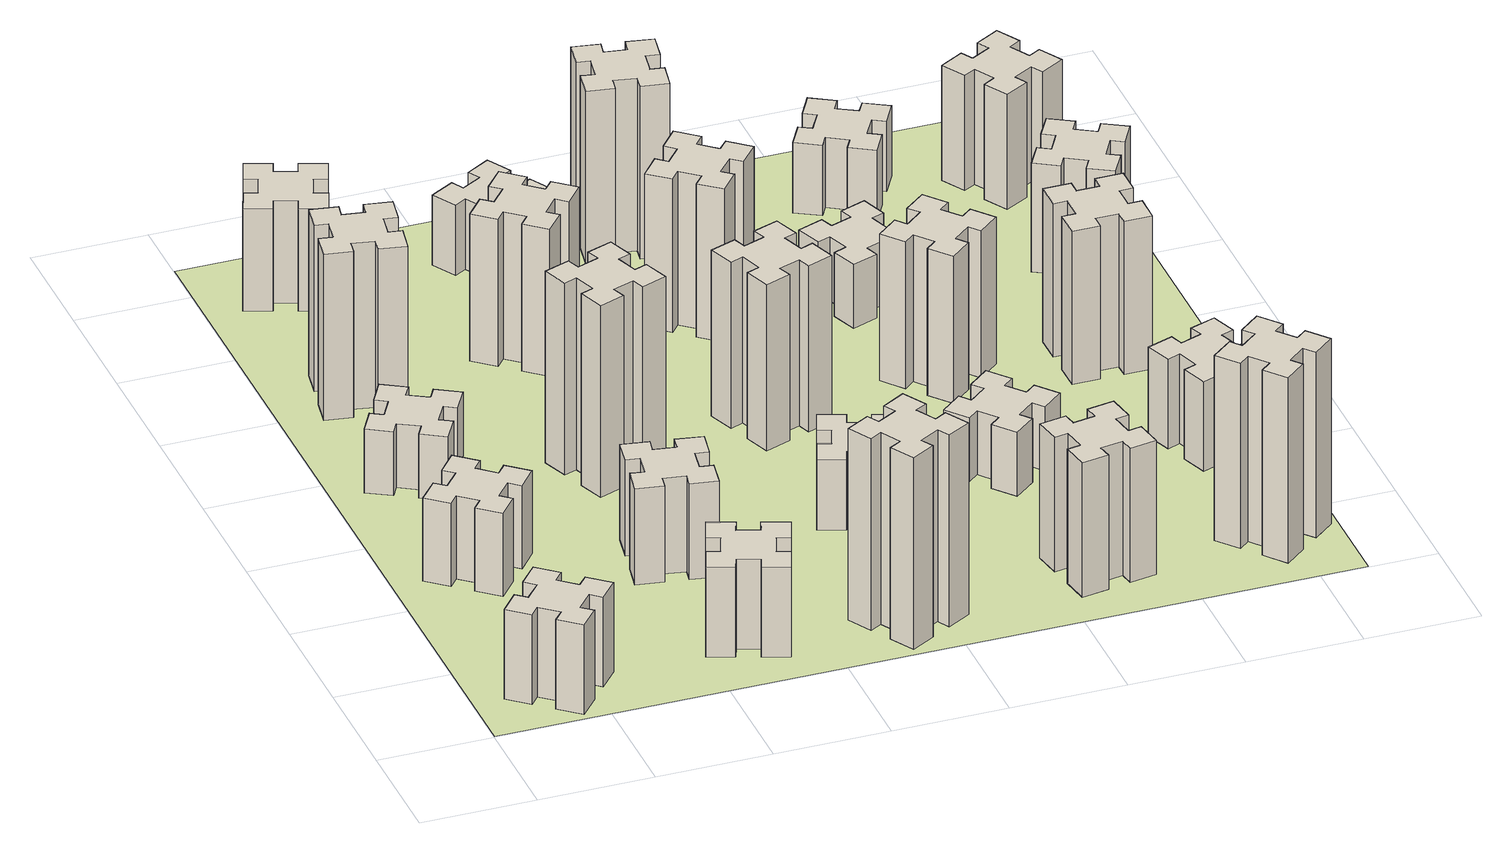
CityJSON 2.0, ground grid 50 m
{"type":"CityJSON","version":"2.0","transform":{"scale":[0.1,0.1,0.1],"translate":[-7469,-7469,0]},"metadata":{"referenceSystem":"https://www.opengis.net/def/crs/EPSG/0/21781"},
"CityObjects":{
"building1":{"type":"Building","attributes":{"class":"1000","function":"1000","usage":"1000","yearOfConstruction":2016,"roofType":"1000","measuredHeight":42,"storeysAboveGround":30,"storeysBelowGround":0},"geometry":[{"type":"Solid","lod":"1","boundaries":[[[[0,1,2,3,4,5,6,7,8,9,10,11,12,13,14,15,16,17,18,19]],[[17,16,20,21]],[[16,15,22,20]],[[15,14,23,22]],[[14,13,24,23]],[[13,12,25,24]],[[12,11,26,25]],[[11,10,27,26]],[[10,9,28,27]],[[9,8,29,28]],[[8,7,30,29]],[[7,6,31,30]],[[6,5,32,31]],[[5,4,33,32]],[[4,3,34,33]],[[3,2,35,34]],[[2,1,36,35]],[[1,0,37,36]],[[0,19,38,37]],[[19,18,39,38]],[[18,17,21,39]],[[24,25,26,27,28,29,30,31,32,33,34,35,36,37,38,39,21,20,22,23]]]]}]},
"building2":{"type":"Building","attributes":{"class":"1000","function":"1000","usage":"1000","yearOfConstruction":2016,"roofType":"1000","measuredHeight":39,"storeysAboveGround":30,"storeysBelowGround":0},"geometry":[{"type":"Solid","lod":"1","boundaries":[[[[40,41,42,43,44,45,46,47,48,49,50,51,52,53,54,55,56,57,58,59]],[[57,56,60,61]],[[56,55,62,60]],[[55,54,63,62]],[[54,53,64,63]],[[53,52,65,64]],[[52,51,66,65]],[[51,50,67,66]],[[50,49,68,67]],[[49,48,69,68]],[[48,47,70,69]],[[47,46,71,70]],[[46,45,72,71]],[[45,44,73,72]],[[44,43,74,73]],[[43,42,75,74]],[[42,41,76,75]],[[41,40,77,76]],[[40,59,78,77]],[[59,58,79,78]],[[58,57,61,79]],[[64,65,66,67,68,69,70,71,72,73,74,75,76,77,78,79,61,60,62,63]]]]}]},
"building3":{"type":"Building","attributes":{"class":"1000","function":"1000","usage":"1000","yearOfConstruction":2016,"roofType":"1000","measuredHeight":30,"storeysAboveGround":30,"storeysBelowGround":0},"geometry":[{"type":"Solid","lod":"1","boundaries":[[[[80,81,82,83,84,85,86,87,88,89,90,91,92,93,94,95,96,97,98,99]],[[97,96,100,101]],[[96,95,102,100]],[[95,94,103,102]],[[94,93,104,103]],[[93,92,105,104]],[[92,91,106,105]],[[91,90,107,106]],[[90,89,108,107]],[[89,88,109,108]],[[88,87,110,109]],[[87,86,111,110]],[[86,85,112,111]],[[85,84,113,112]],[[84,83,114,113]],[[83,82,115,114]],[[82,81,116,115]],[[81,80,117,116]],[[80,99,118,117]],[[99,98,119,118]],[[98,97,101,119]],[[104,105,106,107,108,109,110,111,112,113,114,115,116,117,118,119,101,100,102,103]]]]}]},
"building4":{"type":"Building","attributes":{"class":"1000","function":"1000","usage":"1000","yearOfConstruction":2016,"roofType":"1000","measuredHeight":78,"storeysAboveGround":30,"storeysBelowGround":0},"geometry":[{"type":"Solid","lod":"1","boundaries":[[[[120,121,122,123,124,125,126,127,128,129,130,131,132,133,134,135,136,137,138,139]],[[137,136,140,141]],[[136,135,142,140]],[[135,134,143,142]],[[134,133,144,143]],[[133,132,145,144]],[[132,131,146,145]],[[131,130,147,146]],[[130,129,148,147]],[[129,128,149,148]],[[128,127,150,149]],[[127,126,151,150]],[[126,125,152,151]],[[125,124,153,152]],[[124,123,154,153]],[[123,122,155,154]],[[122,121,156,155]],[[121,120,157,156]],[[120,139,158,157]],[[139,138,159,158]],[[138,137,141,159]],[[144,145,146,147,148,149,150,151,152,153,154,155,156,157,158,159,141,140,142,143]]]]}]},
"building5":{"type":"Building","attributes":{"class":"1000","function":"1000","usage":"1000","yearOfConstruction":2016,"roofType":"1000","measuredHeight":42,"storeysAboveGround":30,"storeysBelowGround":0},"geometry":[{"type":"Solid","lod":"1","boundaries":[[[[160,161,162,163,164,165,166,167,168,169,170,171,172,173,174,175,176,177,178,179]],[[177,176,180,181]],[[176,175,182,180]],[[175,174,183,182]],[[174,173,184,183]],[[173,172,185,184]],[[172,171,186,185]],[[171,170,187,186]],[[170,169,188,187]],[[169,168,189,188]],[[168,167,190,189]],[[167,166,191,190]],[[166,165,192,191]],[[165,164,193,192]],[[164,163,194,193]],[[163,162,195,194]],[[162,161,196,195]],[[161,160,197,196]],[[160,179,198,197]],[[179,178,199,198]],[[178,177,181,199]],[[184,185,186,187,188,189,190,191,192,193,194,195,196,197,198,199,181,180,182,183]]]]}]},
"building6":{"type":"Building","attributes":{"class":"1000","function":"1000","usage":"1000","yearOfConstruction":2016,"roofType":"1000","measuredHeight":48,"storeysAboveGround":30,"storeysBelowGround":0},"geometry":[{"type":"Solid","lod":"1","boundaries":[[[[200,201,202,203,204,205,206,207,208,209,210,211,212,213,214,215,216,217,218,219]],[[217,216,220,221]],[[216,215,222,220]],[[215,214,223,222]],[[214,213,224,223]],[[213,212,225,224]],[[212,211,226,225]],[[211,210,227,226]],[[210,209,228,227]],[[209,208,229,228]],[[208,207,230,229]],[[207,206,231,230]],[[206,205,232,231]],[[205,204,233,232]],[[204,203,234,233]],[[203,202,235,234]],[[202,201,236,235]],[[201,200,237,236]],[[200,219,238,237]],[[219,218,239,238]],[[218,217,221,239]],[[224,225,226,227,228,229,230,231,232,233,234,235,236,237,238,239,221,220,222,223]]]]}]},
"building7":{"type":"Building","attributes":{"class":"1000","function":"1000","usage":"1000","yearOfConstruction":2016,"roofType":"1000","measuredHeight":45,"storeysAboveGround":30,"storeysBelowGround":0},"geometry":[{"type":"Solid","lod":"1","boundaries":[[[[240,241,242,243,244,245,246,247,248,249,250,251,252,253,254,255,256,257,258,259]],[[257,256,260,261]],[[256,255,262,260]],[[255,254,263,262]],[[254,253,264,263]],[[253,252,265,264]],[[252,251,266,265]],[[251,250,267,266]],[[250,249,268,267]],[[249,248,269,268]],[[248,247,270,269]],[[247,246,271,270]],[[246,245,272,271]],[[245,244,273,272]],[[244,243,274,273]],[[243,242,275,274]],[[242,241,276,275]],[[241,240,277,276]],[[240,259,278,277]],[[259,258,279,278]],[[258,257,261,279]],[[264,265,266,267,268,269,270,271,272,273,274,275,276,277,278,279,261,260,262,263]]]]}]},
"building8":{"type":"Building","attributes":{"class":"1000","function":"1000","usage":"1000","yearOfConstruction":2016,"roofType":"1000","measuredHeight":90,"storeysAboveGround":30,"storeysBelowGround":0},"geometry":[{"type":"Solid","lod":"1","boundaries":[[[[280,281,282,283,284,285,286,287,288,289,290,291,292,293,294,295,296,297,298,299]],[[297,296,300,301]],[[296,295,302,300]],[[295,294,303,302]],[[294,293,304,303]],[[293,292,305,304]],[[292,291,306,305]],[[291,290,307,306]],[[290,289,308,307]],[[289,288,309,308]],[[288,287,310,309]],[[287,286,311,310]],[[286,285,312,311]],[[285,284,313,312]],[[284,283,314,313]],[[283,282,315,314]],[[282,281,316,315]],[[281,280,317,316]],[[280,299,318,317]],[[299,298,319,318]],[[298,297,301,319]],[[304,305,306,307,308,309,310,311,312,313,314,315,316,317,318,319,301,300,302,303]]]]}]},
"building9":{"type":"Building","attributes":{"class":"1000","function":"1000","usage":"1000","yearOfConstruction":2016,"roofType":"1000","measuredHeight":69,"storeysAboveGround":30,"storeysBelowGround":0},"geometry":[{"type":"Solid","lod":"1","boundaries":[[[[320,321,322,323,324,325,326,327,328,329,330,331,332,333,334,335,336,337,338,339]],[[337,336,340,341]],[[336,335,342,340]],[[335,334,343,342]],[[334,333,344,343]],[[333,332,345,344]],[[332,331,346,345]],[[331,330,347,346]],[[330,329,348,347]],[[329,328,349,348]],[[328,327,350,349]],[[327,326,351,350]],[[326,325,352,351]],[[325,324,353,352]],[[324,323,354,353]],[[323,322,355,354]],[[322,321,356,355]],[[321,320,357,356]],[[320,339,358,357]],[[339,338,359,358]],[[338,337,341,359]],[[344,345,346,347,348,349,350,351,352,353,354,355,356,357,358,359,341,340,342,343]]]]}]},
"building10":{"type":"Building","attributes":{"class":"1000","function":"1000","usage":"1000","yearOfConstruction":2016,"roofType":"1000","measuredHeight":90,"storeysAboveGround":30,"storeysBelowGround":0},"geometry":[{"type":"Solid","lod":"1","boundaries":[[[[360,361,362,363,364,365,366,367,368,369,370,371,372,373,374,375,376,377,378,379]],[[377,376,380,381]],[[376,375,382,380]],[[375,374,383,382]],[[374,373,384,383]],[[373,372,385,384]],[[372,371,386,385]],[[371,370,387,386]],[[370,369,388,387]],[[369,368,389,388]],[[368,367,390,389]],[[367,366,391,390]],[[366,365,392,391]],[[365,364,393,392]],[[364,363,394,393]],[[363,362,395,394]],[[362,361,396,395]],[[361,360,397,396]],[[360,379,398,397]],[[379,378,399,398]],[[378,377,381,399]],[[384,385,386,387,388,389,390,391,392,393,394,395,396,397,398,399,381,380,382,383]]]]}]},
"building11":{"type":"Building","attributes":{"class":"1000","function":"1000","usage":"1000","yearOfConstruction":2016,"roofType":"1000","measuredHeight":33,"storeysAboveGround":30,"storeysBelowGround":0},"geometry":[{"type":"Solid","lod":"1","boundaries":[[[[400,401,402,403,404,405,406,407,408,409,410,411,412,413,414,415,416,417,418,419]],[[417,416,420,421]],[[416,415,422,420]],[[415,414,423,422]],[[414,413,424,423]],[[413,412,425,424]],[[412,411,426,425]],[[411,410,427,426]],[[410,409,428,427]],[[409,408,429,428]],[[408,407,430,429]],[[407,406,431,430]],[[406,405,432,431]],[[405,404,433,432]],[[404,403,434,433]],[[403,402,435,434]],[[402,401,436,435]],[[401,400,437,436]],[[400,419,438,437]],[[419,418,439,438]],[[418,417,421,439]],[[424,425,426,427,428,429,430,431,432,433,434,435,436,437,438,439,421,420,422,423]]]]}]},
"building12":{"type":"Building","attributes":{"class":"1000","function":"1000","usage":"1000","yearOfConstruction":2016,"roofType":"1000","measuredHeight":33,"storeysAboveGround":30,"storeysBelowGround":0},"geometry":[{"type":"Solid","lod":"1","boundaries":[[[[440,441,442,443,444,445,446,447,448,449,450,451,452,453,454,455,456,457,458,459]],[[457,456,460,461]],[[456,455,462,460]],[[455,454,463,462]],[[454,453,464,463]],[[453,452,465,464]],[[452,451,466,465]],[[451,450,467,466]],[[450,449,468,467]],[[449,448,469,468]],[[448,447,470,469]],[[447,446,471,470]],[[446,445,472,471]],[[445,444,473,472]],[[444,443,474,473]],[[443,442,475,474]],[[442,441,476,475]],[[441,440,477,476]],[[440,459,478,477]],[[459,458,479,478]],[[458,457,461,479]],[[464,465,466,467,468,469,470,471,472,473,474,475,476,477,478,479,461,460,462,463]]]]}]},
"building13":{"type":"Building","attributes":{"class":"1000","function":"1000","usage":"1000","yearOfConstruction":2016,"roofType":"1000","measuredHeight":78,"storeysAboveGround":30,"storeysBelowGround":0},"geometry":[{"type":"Solid","lod":"1","boundaries":[[[[480,481,482,483,484,485,486,487,488,489,490,491,492,493,494,495,496,497,498,499]],[[497,496,500,501]],[[496,495,502,500]],[[495,494,503,502]],[[494,493,504,503]],[[493,492,505,504]],[[492,491,506,505]],[[491,490,507,506]],[[490,489,508,507]],[[489,488,509,508]],[[488,487,510,509]],[[487,486,511,510]],[[486,485,512,511]],[[485,484,513,512]],[[484,483,514,513]],[[483,482,515,514]],[[482,481,516,515]],[[481,480,517,516]],[[480,499,518,517]],[[499,498,519,518]],[[498,497,501,519]],[[504,505,506,507,508,509,510,511,512,513,514,515,516,517,518,519,501,500,502,503]]]]}]},
"building14":{"type":"Building","attributes":{"class":"1000","function":"1000","usage":"1000","yearOfConstruction":2016,"roofType":"1000","measuredHeight":72,"storeysAboveGround":30,"storeysBelowGround":0},"geometry":[{"type":"Solid","lod":"1","boundaries":[[[[520,521,522,523,524,525,526,527,528,529,530,531,532,533,534,535,536,537,538,539]],[[537,536,540,541]],[[536,535,542,540]],[[535,534,543,542]],[[534,533,544,543]],[[533,532,545,544]],[[532,531,546,545]],[[531,530,547,546]],[[530,529,548,547]],[[529,528,549,548]],[[528,527,550,549]],[[527,526,551,550]],[[526,525,552,551]],[[525,524,553,552]],[[524,523,554,553]],[[523,522,555,554]],[[522,521,556,555]],[[521,520,557,556]],[[520,539,558,557]],[[539,538,559,558]],[[538,537,541,559]],[[544,545,546,547,548,549,550,551,552,553,554,555,556,557,558,559,541,540,542,543]]]]}]},
"building15":{"type":"Building","attributes":{"class":"1000","function":"1000","usage":"1000","yearOfConstruction":2016,"roofType":"1000","measuredHeight":81,"storeysAboveGround":30,"storeysBelowGround":0},"geometry":[{"type":"Solid","lod":"1","boundaries":[[[[560,561,562,563,564,565,566,567,568,569,570,571,572,573,574,575,576,577,578,579]],[[577,576,580,581]],[[576,575,582,580]],[[575,574,583,582]],[[574,573,584,583]],[[573,572,585,584]],[[572,571,586,585]],[[571,570,587,586]],[[570,569,588,587]],[[569,568,589,588]],[[568,567,590,589]],[[567,566,591,590]],[[566,565,592,591]],[[565,564,593,592]],[[564,563,594,593]],[[563,562,595,594]],[[562,561,596,595]],[[561,560,597,596]],[[560,579,598,597]],[[579,578,599,598]],[[578,577,581,599]],[[584,585,586,587,588,589,590,591,592,593,594,595,596,597,598,599,581,580,582,583]]]]}]},
"building16":{"type":"Building","attributes":{"class":"1000","function":"1000","usage":"1000","yearOfConstruction":2016,"roofType":"1000","measuredHeight":63,"storeysAboveGround":30,"storeysBelowGround":0},"geometry":[{"type":"Solid","lod":"1","boundaries":[[[[600,601,602,603,604,605,606,607,608,609,610,611,612,613,614,615,616,617,618,619]],[[617,616,620,621]],[[616,615,622,620]],[[615,614,623,622]],[[614,613,624,623]],[[613,612,625,624]],[[612,611,626,625]],[[611,610,627,626]],[[610,609,628,627]],[[609,608,629,628]],[[608,607,630,629]],[[607,606,631,630]],[[606,605,632,631]],[[605,604,633,632]],[[604,603,634,633]],[[603,602,635,634]],[[602,601,636,635]],[[601,600,637,636]],[[600,619,638,637]],[[619,618,639,638]],[[618,617,621,639]],[[624,625,626,627,628,629,630,631,632,633,634,635,636,637,638,639,621,620,622,623]]]]}]},
"building17":{"type":"Building","attributes":{"class":"1000","function":"1000","usage":"1000","yearOfConstruction":2016,"roofType":"1000","measuredHeight":30,"storeysAboveGround":30,"storeysBelowGround":0},"geometry":[{"type":"Solid","lod":"1","boundaries":[[[[640,641,642,643,644,645,646,647,648,649,650,651,652,653,654,655,656,657,658,659]],[[657,656,660,661]],[[656,655,662,660]],[[655,654,663,662]],[[654,653,664,663]],[[653,652,665,664]],[[652,651,666,665]],[[651,650,667,666]],[[650,649,668,667]],[[649,648,669,668]],[[648,647,670,669]],[[647,646,671,670]],[[646,645,672,671]],[[645,644,673,672]],[[644,643,674,673]],[[643,642,675,674]],[[642,641,676,675]],[[641,640,677,676]],[[640,659,678,677]],[[659,658,679,678]],[[658,657,661,679]],[[664,665,666,667,668,669,670,671,672,673,674,675,676,677,678,679,661,660,662,663]]]]}]},
"building18":{"type":"Building","attributes":{"class":"1000","function":"1000","usage":"1000","yearOfConstruction":2016,"roofType":"1000","measuredHeight":69,"storeysAboveGround":30,"storeysBelowGround":0},"geometry":[{"type":"Solid","lod":"1","boundaries":[[[[680,681,682,683,684,685,686,687,688,689,690,691,692,693,694,695,696,697,698,699]],[[697,696,700,701]],[[696,695,702,700]],[[695,694,703,702]],[[694,693,704,703]],[[693,692,705,704]],[[692,691,706,705]],[[691,690,707,706]],[[690,689,708,707]],[[689,688,709,708]],[[688,687,710,709]],[[687,686,711,710]],[[686,685,712,711]],[[685,684,713,712]],[[684,683,714,713]],[[683,682,715,714]],[[682,681,716,715]],[[681,680,717,716]],[[680,699,718,717]],[[699,698,719,718]],[[698,697,701,719]],[[704,705,706,707,708,709,710,711,712,713,714,715,716,717,718,719,701,700,702,703]]]]}]},
"building19":{"type":"Building","attributes":{"class":"1000","function":"1000","usage":"1000","yearOfConstruction":2016,"roofType":"1000","measuredHeight":30,"storeysAboveGround":30,"storeysBelowGround":0},"geometry":[{"type":"Solid","lod":"1","boundaries":[[[[720,721,722,723,724,725,726,727,728,729,730,731,732,733,734,735,736,737,738,739]],[[737,736,740,741]],[[736,735,742,740]],[[735,734,743,742]],[[734,733,744,743]],[[733,732,745,744]],[[732,731,746,745]],[[731,730,747,746]],[[730,729,748,747]],[[729,728,749,748]],[[728,727,750,749]],[[727,726,751,750]],[[726,725,752,751]],[[725,724,753,752]],[[724,723,754,753]],[[723,722,755,754]],[[722,721,756,755]],[[721,720,757,756]],[[720,739,758,757]],[[739,738,759,758]],[[738,737,741,759]],[[744,745,746,747,748,749,750,751,752,753,754,755,756,757,758,759,741,740,742,743]]]]}]},
"building20":{"type":"Building","attributes":{"class":"1000","function":"1000","usage":"1000","yearOfConstruction":2016,"roofType":"1000","measuredHeight":87,"storeysAboveGround":30,"storeysBelowGround":0},"geometry":[{"type":"Solid","lod":"1","boundaries":[[[[760,761,762,763,764,765,766,767,768,769,770,771,772,773,774,775,776,777,778,779]],[[777,776,780,781]],[[776,775,782,780]],[[775,774,783,782]],[[774,773,784,783]],[[773,772,785,784]],[[772,771,786,785]],[[771,770,787,786]],[[770,769,788,787]],[[769,768,789,788]],[[768,767,790,789]],[[767,766,791,790]],[[766,765,792,791]],[[765,764,793,792]],[[764,763,794,793]],[[763,762,795,794]],[[762,761,796,795]],[[761,760,797,796]],[[760,779,798,797]],[[779,778,799,798]],[[778,777,781,799]],[[784,785,786,787,788,789,790,791,792,793,794,795,796,797,798,799,781,780,782,783]]]]}]},
"building21":{"type":"Building","attributes":{"class":"1000","function":"1000","usage":"1000","yearOfConstruction":2016,"roofType":"1000","measuredHeight":33,"storeysAboveGround":30,"storeysBelowGround":0},"geometry":[{"type":"Solid","lod":"1","boundaries":[[[[800,801,802,803,804,805,806,807,808,809,810,811,812,813,814,815,816,817,818,819]],[[817,816,820,821]],[[816,815,822,820]],[[815,814,823,822]],[[814,813,824,823]],[[813,812,825,824]],[[812,811,826,825]],[[811,810,827,826]],[[810,809,828,827]],[[809,808,829,828]],[[808,807,830,829]],[[807,806,831,830]],[[806,805,832,831]],[[805,804,833,832]],[[804,803,834,833]],[[803,802,835,834]],[[802,801,836,835]],[[801,800,837,836]],[[800,819,838,837]],[[819,818,839,838]],[[818,817,821,839]],[[824,825,826,827,828,829,830,831,832,833,834,835,836,837,838,839,821,820,822,823]]]]}]},
"building22":{"type":"Building","attributes":{"class":"1000","function":"1000","usage":"1000","yearOfConstruction":2016,"roofType":"1000","measuredHeight":42,"storeysAboveGround":30,"storeysBelowGround":0},"geometry":[{"type":"Solid","lod":"1","boundaries":[[[[840,841,842,843,844,845,846,847,848,849,850,851,852,853,854,855,856,857,858,859]],[[857,856,860,861]],[[856,855,862,860]],[[855,854,863,862]],[[854,853,864,863]],[[853,852,865,864]],[[852,851,866,865]],[[851,850,867,866]],[[850,849,868,867]],[[849,848,869,868]],[[848,847,870,869]],[[847,846,871,870]],[[846,845,872,871]],[[845,844,873,872]],[[844,843,874,873]],[[843,842,875,874]],[[842,841,876,875]],[[841,840,877,876]],[[840,859,878,877]],[[859,858,879,878]],[[858,857,861,879]],[[864,865,866,867,868,869,870,871,872,873,874,875,876,877,878,879,861,860,862,863]]]]}]},
"building23":{"type":"Building","attributes":{"class":"1000","function":"1000","usage":"1000","yearOfConstruction":2016,"roofType":"1000","measuredHeight":72,"storeysAboveGround":30,"storeysBelowGround":0},"geometry":[{"type":"Solid","lod":"1","boundaries":[[[[880,881,882,883,884,885,886,887,888,889,890,891,892,893,894,895,896,897,898,899]],[[897,896,900,901]],[[896,895,902,900]],[[895,894,903,902]],[[894,893,904,903]],[[893,892,905,904]],[[892,891,906,905]],[[891,890,907,906]],[[890,889,908,907]],[[889,888,909,908]],[[888,887,910,909]],[[887,886,911,910]],[[886,885,912,911]],[[885,884,913,912]],[[884,883,914,913]],[[883,882,915,914]],[[882,881,916,915]],[[881,880,917,916]],[[880,899,918,917]],[[899,898,919,918]],[[898,897,901,919]],[[904,905,906,907,908,909,910,911,912,913,914,915,916,917,918,919,901,900,902,903]]]]}]},
"building24":{"type":"Building","attributes":{"class":"1000","function":"1000","usage":"1000","yearOfConstruction":2016,"roofType":"1000","measuredHeight":51,"storeysAboveGround":30,"storeysBelowGround":0},"geometry":[{"type":"Solid","lod":"1","boundaries":[[[[920,921,922,923,924,925,926,927,928,929,930,931,932,933,934,935,936,937,938,939]],[[937,936,940,941]],[[936,935,942,940]],[[935,934,943,942]],[[934,933,944,943]],[[933,932,945,944]],[[932,931,946,945]],[[931,930,947,946]],[[930,929,948,947]],[[929,928,949,948]],[[928,927,950,949]],[[927,926,951,950]],[[926,925,952,951]],[[925,924,953,952]],[[924,923,954,953]],[[923,922,955,954]],[[922,921,956,955]],[[921,920,957,956]],[[920,939,958,957]],[[939,938,959,958]],[[938,937,941,959]],[[944,945,946,947,948,949,950,951,952,953,954,955,956,957,958,959,941,940,942,943]]]]}]},
"building25":{"type":"Building","attributes":{"class":"1000","function":"1000","usage":"1000","yearOfConstruction":2016,"roofType":"1000","measuredHeight":54,"storeysAboveGround":30,"storeysBelowGround":0},"geometry":[{"type":"Solid","lod":"1","boundaries":[[[[960,961,962,963,964,965,966,967,968,969,970,971,972,973,974,975,976,977,978,979]],[[977,976,980,981]],[[976,975,982,980]],[[975,974,983,982]],[[974,973,984,983]],[[973,972,985,984]],[[972,971,986,985]],[[971,970,987,986]],[[970,969,988,987]],[[969,968,989,988]],[[968,967,990,989]],[[967,966,991,990]],[[966,965,992,991]],[[965,964,993,992]],[[964,963,994,993]],[[963,962,995,994]],[[962,961,996,995]],[[961,960,997,996]],[[960,979,998,997]],[[979,978,999,998]],[[978,977,981,999]],[[984,985,986,987,988,989,990,991,992,993,994,995,996,997,998,999,981,980,982,983]]]]}]},
"landuse1":{"type":"LandUse","attributes":{"name":"plot1","function":"1010"},"geometry":[{"type":"MultiSurface","lod":"1","boundaries":[[[1000,1001,1002,1003]]]}]}
},
"vertices":[
[266,223,0],[343,159,0],[304,113,0],[396,36,0],[473,128,0],[427,166,0],[492,243,0],[538,204,0],[615,296,0],[523,373,0],[484,327,0],[408,392,0],[446,438,0],[354,515,0],[277,423,0],[323,384,0],[259,308,0],[213,346,0],[136,254,0],[228,177,0],[259,308,420],[213,346,420],[323,384,420],[277,423,420],[354,515,420],[446,438,420],[408,392,420],[484,327,420],[523,373,420],[615,296,420],[538,204,420],[492,243,420],[427,166,420],[473,128,420],[396,36,420],[304,113,420],[343,159,420],[266,223,420],[228,177,420],[136,254,420],
[323,1324,0],[259,1248,0],[213,1286,0],[136,1194,0],[228,1117,0],[266,1163,0],[343,1099,0],[304,1053,0],[396,976,0],[473,1068,0],[427,1106,0],[492,1183,0],[538,1144,0],[615,1236,0],[523,1313,0],[484,1267,0],[408,1332,0],[446,1378,0],[354,1455,0],[277,1363,0],[408,1332,390],[446,1378,390],[484,1267,390],[523,1313,390],[615,1236,390],[538,1144,390],[492,1183,390],[427,1106,390],[473,1068,390],[396,976,390],[304,1053,390],[343,1099,390],[266,1163,390],[228,1117,390],[136,1194,390],[213,1286,390],[259,1248,390],[323,1324,390],[277,1363,390],[354,1455,390],
[277,1885,0],[364,1835,0],[334,1783,0],[438,1723,0],[498,1827,0],[446,1857,0],[496,1944,0],[548,1914,0],[608,2018,0],[504,2078,0],[474,2026,0],[387,2076,0],[417,2128,0],[313,2188,0],[253,2084,0],[305,2054,0],[255,1967,0],[203,1997,0],[143,1893,0],[247,1833,0],[255,1967,300],[203,1997,300],[305,2054,300],[253,2084,300],[313,2188,300],[417,2128,300],[387,2076,300],[474,2026,300],[504,2078,300],[608,2018,300],[548,1914,300],[496,1944,300],[446,1857,300],[498,1827,300],[438,1723,300],[334,1783,300],[364,1835,300],[277,1885,300],[247,1833,300],[143,1893,300],
[475,2527,0],[492,2625,0],[551,2615,0],[572,2733,0],[454,2754,0],[444,2695,0],[345,2712,0],[356,2771,0],[237,2792,0],[217,2674,0],[276,2664,0],[258,2565,0],[199,2576,0],[178,2457,0],[297,2437,0],[307,2496,0],[405,2478,0],[395,2419,0],[513,2398,0],[534,2517,0],[405,2478,780],[395,2419,780],[307,2496,780],[297,2437,780],[178,2457,780],[199,2576,780],[258,2565,780],[276,2664,780],[217,2674,780],[237,2792,780],[356,2771,780],[345,2712,780],[444,2695,780],[454,2754,780],[572,2733,780],[551,2615,780],[492,2625,780],[475,2527,780],[534,2517,780],[513,2398,780],
[1302,291,0],[1336,385,0],[1392,364,0],[1433,477,0],[1320,518,0],[1300,462,0],[1206,496,0],[1227,552,0],[1114,593,0],[1073,480,0],[1129,460,0],[1095,366,0],[1039,387,0],[997,274,0],[1110,233,0],[1131,289,0],[1225,255,0],[1204,199,0],[1317,157,0],[1358,270,0],[1225,255,420],[1204,199,420],[1131,289,420],[1110,233,420],[997,274,420],[1039,387,420],[1095,366,420],[1129,460,420],[1073,480,420],[1114,593,420],[1227,552,420],[1206,496,420],[1300,462,420],[1320,518,420],[1433,477,420],[1392,364,420],[1336,385,420],[1302,291,420],[1358,270,420],[1317,157,420],
[460,3522,0],[366,3556,0],[387,3612,0],[274,3653,0],[233,3540,0],[289,3520,0],[255,3426,0],[199,3447,0],[157,3334,0],[270,3293,0],[291,3349,0],[385,3315,0],[364,3259,0],[477,3217,0],[518,3330,0],[462,3351,0],[496,3445,0],[552,3424,0],[593,3537,0],[480,3578,0],[496,3445,480],[552,3424,480],[462,3351,480],[518,3330,480],[477,3217,480],[364,3259,480],[385,3315,480],[291,3349,480],[270,3293,480],[157,3334,480],[199,3447,480],[255,3426,480],[289,3520,480],[233,3540,480],[274,3653,480],[387,3612,480],[366,3556,480],[460,3522,480],[480,3578,480],[593,3537,480],
[1047,916,0],[1145,898,0],[1135,839,0],[1253,818,0],[1274,937,0],[1215,947,0],[1232,1045,0],[1291,1035,0],[1312,1153,0],[1194,1174,0],[1184,1115,0],[1085,1132,0],[1096,1191,0],[977,1212,0],[957,1094,0],[1016,1084,0],[998,985,0],[939,996,0],[918,877,0],[1037,857,0],[998,985,450],[939,996,450],[1016,1084,450],[957,1094,450],[977,1212,450],[1096,1191,450],[1085,1132,450],[1184,1115,450],[1194,1174,450],[1312,1153,450],[1291,1035,450],[1232,1045,450],[1215,947,450],[1274,937,450],[1253,818,450],[1135,839,450],[1145,898,450],[1047,916,450],[1037,857,450],[918,877,450],
[1236,1746,0],[1202,1840,0],[1258,1860,0],[1217,1973,0],[1104,1932,0],[1125,1876,0],[1031,1842,0],[1010,1898,0],[897,1857,0],[939,1744,0],[995,1765,0],[1029,1671,0],[973,1650,0],[1014,1537,0],[1127,1579,0],[1106,1635,0],[1200,1669,0],[1220,1613,0],[1333,1654,0],[1292,1767,0],[1200,1669,900],[1220,1613,900],[1106,1635,900],[1127,1579,900],[1014,1537,900],[973,1650,900],[1029,1671,900],[995,1765,900],[939,1744,900],[897,1857,900],[1010,1898,900],[1031,1842,900],[1125,1876,900],[1104,1932,900],[1217,1973,900],[1258,1860,900],[1202,1840,900],[1236,1746,900],[1292,1767,900],[1333,1654,900],
[1167,2586,0],[1232,2663,0],[1278,2624,0],[1355,2716,0],[1263,2793,0],[1224,2747,0],[1148,2812,0],[1186,2858,0],[1094,2935,0],[1017,2843,0],[1063,2804,0],[999,2728,0],[953,2766,0],[876,2674,0],[968,2597,0],[1006,2643,0],[1083,2579,0],[1044,2533,0],[1136,2456,0],[1213,2548,0],[1083,2579,690],[1044,2533,690],[1006,2643,690],[968,2597,690],[876,2674,690],[953,2766,690],[999,2728,690],[1063,2804,690],[1017,2843,690],[1094,2935,690],[1186,2858,690],[1148,2812,690],[1224,2747,690],[1263,2793,690],[1355,2716,690],[1278,2624,690],[1232,2663,690],[1167,2586,690],[1213,2548,690],[1136,2456,690],
[1844,396,0],[1757,346,0],[1727,398,0],[1623,338,0],[1683,234,0],[1735,264,0],[1785,177,0],[1733,147,0],[1793,43,0],[1897,103,0],[1867,155,0],[1954,205,0],[1984,153,0],[2088,213,0],[2028,317,0],[1976,287,0],[1926,374,0],[1978,404,0],[1918,508,0],[1814,448,0],[1926,374,900],[1978,404,900],[1976,287,900],[2028,317,900],[2088,213,900],[1984,153,900],[1954,205,900],[1867,155,900],[1897,103,900],[1793,43,900],[1733,147,900],[1785,177,900],[1735,264,900],[1683,234,900],[1623,338,900],[1727,398,900],[1757,346,900],[1844,396,900],[1814,448,900],[1918,508,900],
[1336,3347,0],[1286,3434,0],[1338,3464,0],[1278,3568,0],[1174,3508,0],[1204,3456,0],[1117,3406,0],[1087,3458,0],[983,3398,0],[1043,3294,0],[1095,3324,0],[1145,3237,0],[1093,3207,0],[1153,3103,0],[1257,3163,0],[1227,3215,0],[1314,3265,0],[1344,3213,0],[1448,3273,0],[1388,3377,0],[1314,3265,330],[1344,3213,330],[1227,3215,330],[1257,3163,330],[1153,3103,330],[1093,3207,330],[1145,3237,330],[1095,3324,330],[1043,3294,330],[983,3398,330],[1087,3458,330],[1117,3406,330],[1204,3456,330],[1174,3508,330],[1278,3568,330],[1338,3464,330],[1286,3434,330],[1336,3347,330],[1388,3377,330],[1448,3273,330],
[1871,1029,0],[1965,995,0],[1944,939,0],[2057,897,0],[2098,1010,0],[2042,1031,0],[2076,1125,0],[2132,1104,0],[2173,1217,0],[2060,1258,0],[2040,1202,0],[1946,1236,0],[1967,1292,0],[1854,1333,0],[1813,1220,0],[1869,1200,0],[1835,1106,0],[1779,1127,0],[1737,1014,0],[1850,973,0],[1835,1106,330],[1779,1127,330],[1869,1200,330],[1813,1220,330],[1854,1333,330],[1967,1292,330],[1946,1236,330],[2040,1202,330],[2060,1258,330],[2173,1217,330],[2132,1104,330],[2076,1125,330],[2042,1031,330],[2098,1010,330],[2057,897,330],[1944,939,330],[1965,995,330],[1871,1029,330],[1850,973,330],[1737,1014,330],
[1976,1846,0],[1942,1940,0],[1998,1960,0],[1957,2073,0],[1844,2032,0],[1865,1976,0],[1771,1942,0],[1750,1998,0],[1637,1957,0],[1679,1844,0],[1735,1865,0],[1769,1771,0],[1713,1750,0],[1754,1637,0],[1867,1679,0],[1846,1735,0],[1940,1769,0],[1960,1713,0],[2073,1754,0],[2032,1867,0],[1940,1769,780],[1960,1713,780],[1846,1735,780],[1867,1679,780],[1754,1637,780],[1713,1750,780],[1769,1771,780],[1735,1865,780],[1679,1844,780],[1637,1957,780],[1750,1998,780],[1771,1942,780],[1865,1976,780],[1844,2032,780],[1957,2073,780],[1998,1960,780],[1942,1940,780],[1976,1846,780],[2032,1867,780],[2073,1754,780],
[1907,2586,0],[1972,2663,0],[2018,2624,0],[2095,2716,0],[2003,2793,0],[1964,2747,0],[1888,2812,0],[1926,2858,0],[1834,2935,0],[1757,2843,0],[1803,2804,0],[1739,2728,0],[1693,2766,0],[1616,2674,0],[1708,2597,0],[1746,2643,0],[1823,2579,0],[1784,2533,0],[1876,2456,0],[1953,2548,0],[1823,2579,720],[1784,2533,720],[1746,2643,720],[1708,2597,720],[1616,2674,720],[1693,2766,720],[1739,2728,720],[1803,2804,720],[1757,2843,720],[1834,2935,720],[1926,2858,720],[1888,2812,720],[1964,2747,720],[2003,2793,720],[2095,2716,720],[2018,2624,720],[1972,2663,720],[1907,2586,720],[1953,2548,720],[1876,2456,720],
[1687,3236,0],[1785,3218,0],[1775,3159,0],[1893,3138,0],[1914,3257,0],[1855,3267,0],[1872,3365,0],[1931,3355,0],[1952,3473,0],[1834,3494,0],[1824,3435,0],[1725,3452,0],[1736,3511,0],[1617,3532,0],[1597,3414,0],[1656,3404,0],[1638,3305,0],[1579,3316,0],[1558,3197,0],[1677,3177,0],[1638,3305,810],[1579,3316,810],[1656,3404,810],[1597,3414,810],[1617,3532,810],[1736,3511,810],[1725,3452,810],[1824,3435,810],[1834,3494,810],[1952,3473,810],[1931,3355,810],[1872,3365,810],[1855,3267,810],[1914,3257,810],[1893,3138,810],[1775,3159,810],[1785,3218,810],[1687,3236,810],[1677,3177,810],[1558,3197,810],
[2665,258,0],[2764,276,0],[2774,217,0],[2892,237,0],[2871,356,0],[2812,345,0],[2795,444,0],[2854,454,0],[2833,572,0],[2715,551,0],[2725,492,0],[2627,475,0],[2617,534,0],[2498,513,0],[2519,395,0],[2578,405,0],[2596,307,0],[2537,297,0],[2557,178,0],[2676,199,0],[2596,307,630],[2537,297,630],[2578,405,630],[2519,395,630],[2498,513,630],[2617,534,630],[2627,475,630],[2725,492,630],[2715,551,630],[2833,572,630],[2854,454,630],[2795,444,630],[2812,345,630],[2871,356,630],[2892,237,630],[2774,217,630],[2764,276,630],[2665,258,630],[2676,199,630],[2557,178,630],
[2628,1099,0],[2704,1163,0],[2743,1117,0],[2835,1194,0],[2758,1286,0],[2712,1248,0],[2647,1324,0],[2693,1363,0],[2616,1455,0],[2524,1378,0],[2563,1332,0],[2486,1267,0],[2448,1313,0],[2356,1236,0],[2433,1144,0],[2479,1183,0],[2543,1106,0],[2497,1068,0],[2574,976,0],[2666,1053,0],[2543,1106,300],[2497,1068,300],[2479,1183,300],[2433,1144,300],[2356,1236,300],[2448,1313,300],[2486,1267,300],[2563,1332,300],[2524,1378,300],[2616,1455,300],[2693,1363,300],[2647,1324,300],[2712,1248,300],[2758,1286,300],[2835,1194,300],[2743,1117,300],[2704,1163,300],[2628,1099,300],[2666,1053,300],[2574,976,300],
[2628,1839,0],[2704,1903,0],[2743,1857,0],[2835,1934,0],[2758,2026,0],[2712,1988,0],[2647,2064,0],[2693,2103,0],[2616,2195,0],[2524,2118,0],[2563,2072,0],[2486,2007,0],[2448,2053,0],[2356,1976,0],[2433,1884,0],[2479,1923,0],[2543,1846,0],[2497,1808,0],[2574,1716,0],[2666,1793,0],[2543,1846,690],[2497,1808,690],[2479,1923,690],[2433,1884,690],[2356,1976,690],[2448,2053,690],[2486,2007,690],[2563,2072,690],[2524,2118,690],[2616,2195,690],[2693,2103,690],[2647,2064,690],[2712,1988,690],[2758,2026,690],[2835,1934,690],[2743,1857,690],[2704,1903,690],[2628,1839,690],[2666,1793,690],[2574,1716,690],
[2375,2605,0],[2409,2511,0],[2353,2490,0],[2394,2377,0],[2507,2419,0],[2486,2475,0],[2580,2509,0],[2600,2453,0],[2713,2494,0],[2672,2607,0],[2616,2586,0],[2582,2680,0],[2638,2700,0],[2597,2813,0],[2484,2772,0],[2505,2716,0],[2411,2682,0],[2390,2738,0],[2277,2697,0],[2319,2584,0],[2411,2682,300],[2390,2738,300],[2505,2716,300],[2484,2772,300],[2597,2813,300],[2638,2700,300],[2582,2680,300],[2616,2586,300],[2672,2607,300],[2713,2494,300],[2600,2453,300],[2580,2509,300],[2486,2475,300],[2507,2419,300],[2394,2377,300],[2353,2490,300],[2409,2511,300],[2375,2605,300],[2319,2584,300],[2277,2697,300],
[3468,259,0],[3544,323,0],[3583,277,0],[3675,354,0],[3598,446,0],[3552,408,0],[3487,484,0],[3533,523,0],[3456,615,0],[3364,538,0],[3403,492,0],[3326,427,0],[3288,473,0],[3196,396,0],[3273,304,0],[3319,343,0],[3383,266,0],[3337,228,0],[3414,136,0],[3506,213,0],[3383,266,870],[3337,228,870],[3319,343,870],[3273,304,870],[3196,396,870],[3288,473,870],[3326,427,870],[3403,492,870],[3364,538,870],[3456,615,870],[3533,523,870],[3487,484,870],[3552,408,870],[3598,446,870],[3675,354,870],[3583,277,870],[3544,323,870],[3468,259,870],[3506,213,870],[3414,136,870],
[2766,3237,0],[2816,3324,0],[2868,3294,0],[2928,3398,0],[2824,3458,0],[2794,3406,0],[2707,3456,0],[2737,3508,0],[2633,3568,0],[2573,3464,0],[2625,3434,0],[2575,3347,0],[2523,3377,0],[2463,3273,0],[2567,3213,0],[2597,3265,0],[2684,3215,0],[2654,3163,0],[2758,3103,0],[2818,3207,0],[2684,3215,330],[2654,3163,330],[2597,3265,330],[2567,3213,330],[2463,3273,330],[2523,3377,330],[2575,3347,330],[2625,3434,330],[2573,3464,330],[2633,3568,330],[2737,3508,330],[2707,3456,330],[2794,3406,330],[2824,3458,330],[2928,3398,330],[2868,3294,330],[2816,3324,330],[2766,3237,330],[2818,3207,330],[2758,3103,330],
[3556,1106,0],[3522,1200,0],[3578,1220,0],[3537,1333,0],[3424,1292,0],[3445,1236,0],[3351,1202,0],[3330,1258,0],[3217,1217,0],[3259,1104,0],[3315,1125,0],[3349,1031,0],[3293,1010,0],[3334,897,0],[3447,939,0],[3426,995,0],[3520,1029,0],[3540,973,0],[3653,1014,0],[3612,1127,0],[3520,1029,420],[3540,973,420],[3426,995,420],[3447,939,420],[3334,897,420],[3293,1010,420],[3349,1031,420],[3315,1125,420],[3259,1104,420],[3217,1217,420],[3330,1258,420],[3351,1202,420],[3445,1236,420],[3424,1292,420],[3537,1333,420],[3578,1220,420],[3522,1200,420],[3556,1106,420],[3612,1127,420],[3653,1014,420],
[3125,1905,0],[3125,1805,0],[3065,1805,0],[3065,1685,0],[3185,1685,0],[3185,1745,0],[3285,1745,0],[3285,1685,0],[3405,1685,0],[3405,1805,0],[3345,1805,0],[3345,1905,0],[3405,1905,0],[3405,2025,0],[3285,2025,0],[3285,1965,0],[3185,1965,0],[3185,2025,0],[3065,2025,0],[3065,1905,0],[3185,1965,720],[3185,2025,720],[3285,1965,720],[3285,2025,720],[3405,2025,720],[3405,1905,720],[3345,1905,720],[3345,1805,720],[3405,1805,720],[3405,1685,720],[3285,1685,720],[3285,1745,720],[3185,1745,720],[3185,1685,720],[3065,1685,720],[3065,1805,720],[3125,1805,720],[3125,1905,720],[3065,1905,720],[3065,2025,720],
[3534,2666,0],[3447,2716,0],[3477,2768,0],[3373,2828,0],[3313,2724,0],[3365,2694,0],[3315,2607,0],[3263,2637,0],[3203,2533,0],[3307,2473,0],[3337,2525,0],[3424,2475,0],[3394,2423,0],[3498,2363,0],[3558,2467,0],[3506,2497,0],[3556,2584,0],[3608,2554,0],[3668,2658,0],[3564,2718,0],[3556,2584,510],[3608,2554,510],[3506,2497,510],[3558,2467,510],[3498,2363,510],[3394,2423,510],[3424,2475,510],[3337,2525,510],[3307,2473,510],[3203,2533,510],[3263,2637,510],[3315,2607,510],[3365,2694,510],[3313,2724,510],[3373,2828,510],[3477,2768,510],[3447,2716,510],[3534,2666,510],[3564,2718,510],[3668,2658,510],
[3215,3224,0],[3265,3137,0],[3213,3107,0],[3273,3003,0],[3377,3063,0],[3347,3115,0],[3434,3165,0],[3464,3113,0],[3568,3173,0],[3508,3277,0],[3456,3247,0],[3406,3334,0],[3458,3364,0],[3398,3468,0],[3294,3408,0],[3324,3356,0],[3237,3306,0],[3207,3358,0],[3103,3298,0],[3163,3194,0],[3237,3306,540],[3207,3358,540],[3324,3356,540],[3294,3408,540],[3398,3468,540],[3458,3364,540],[3406,3334,540],[3456,3247,540],[3508,3277,540],[3568,3173,540],[3464,3113,540],[3434,3165,540],[3347,3115,540],[3377,3063,540],[3273,3003,540],[3213,3107,540],[3265,3137,540],[3215,3224,540],[3163,3194,540],[3103,3298,540],
[5,3705,0],[3705,3705,0],[3705,5,0],[5,5,0]
]}
